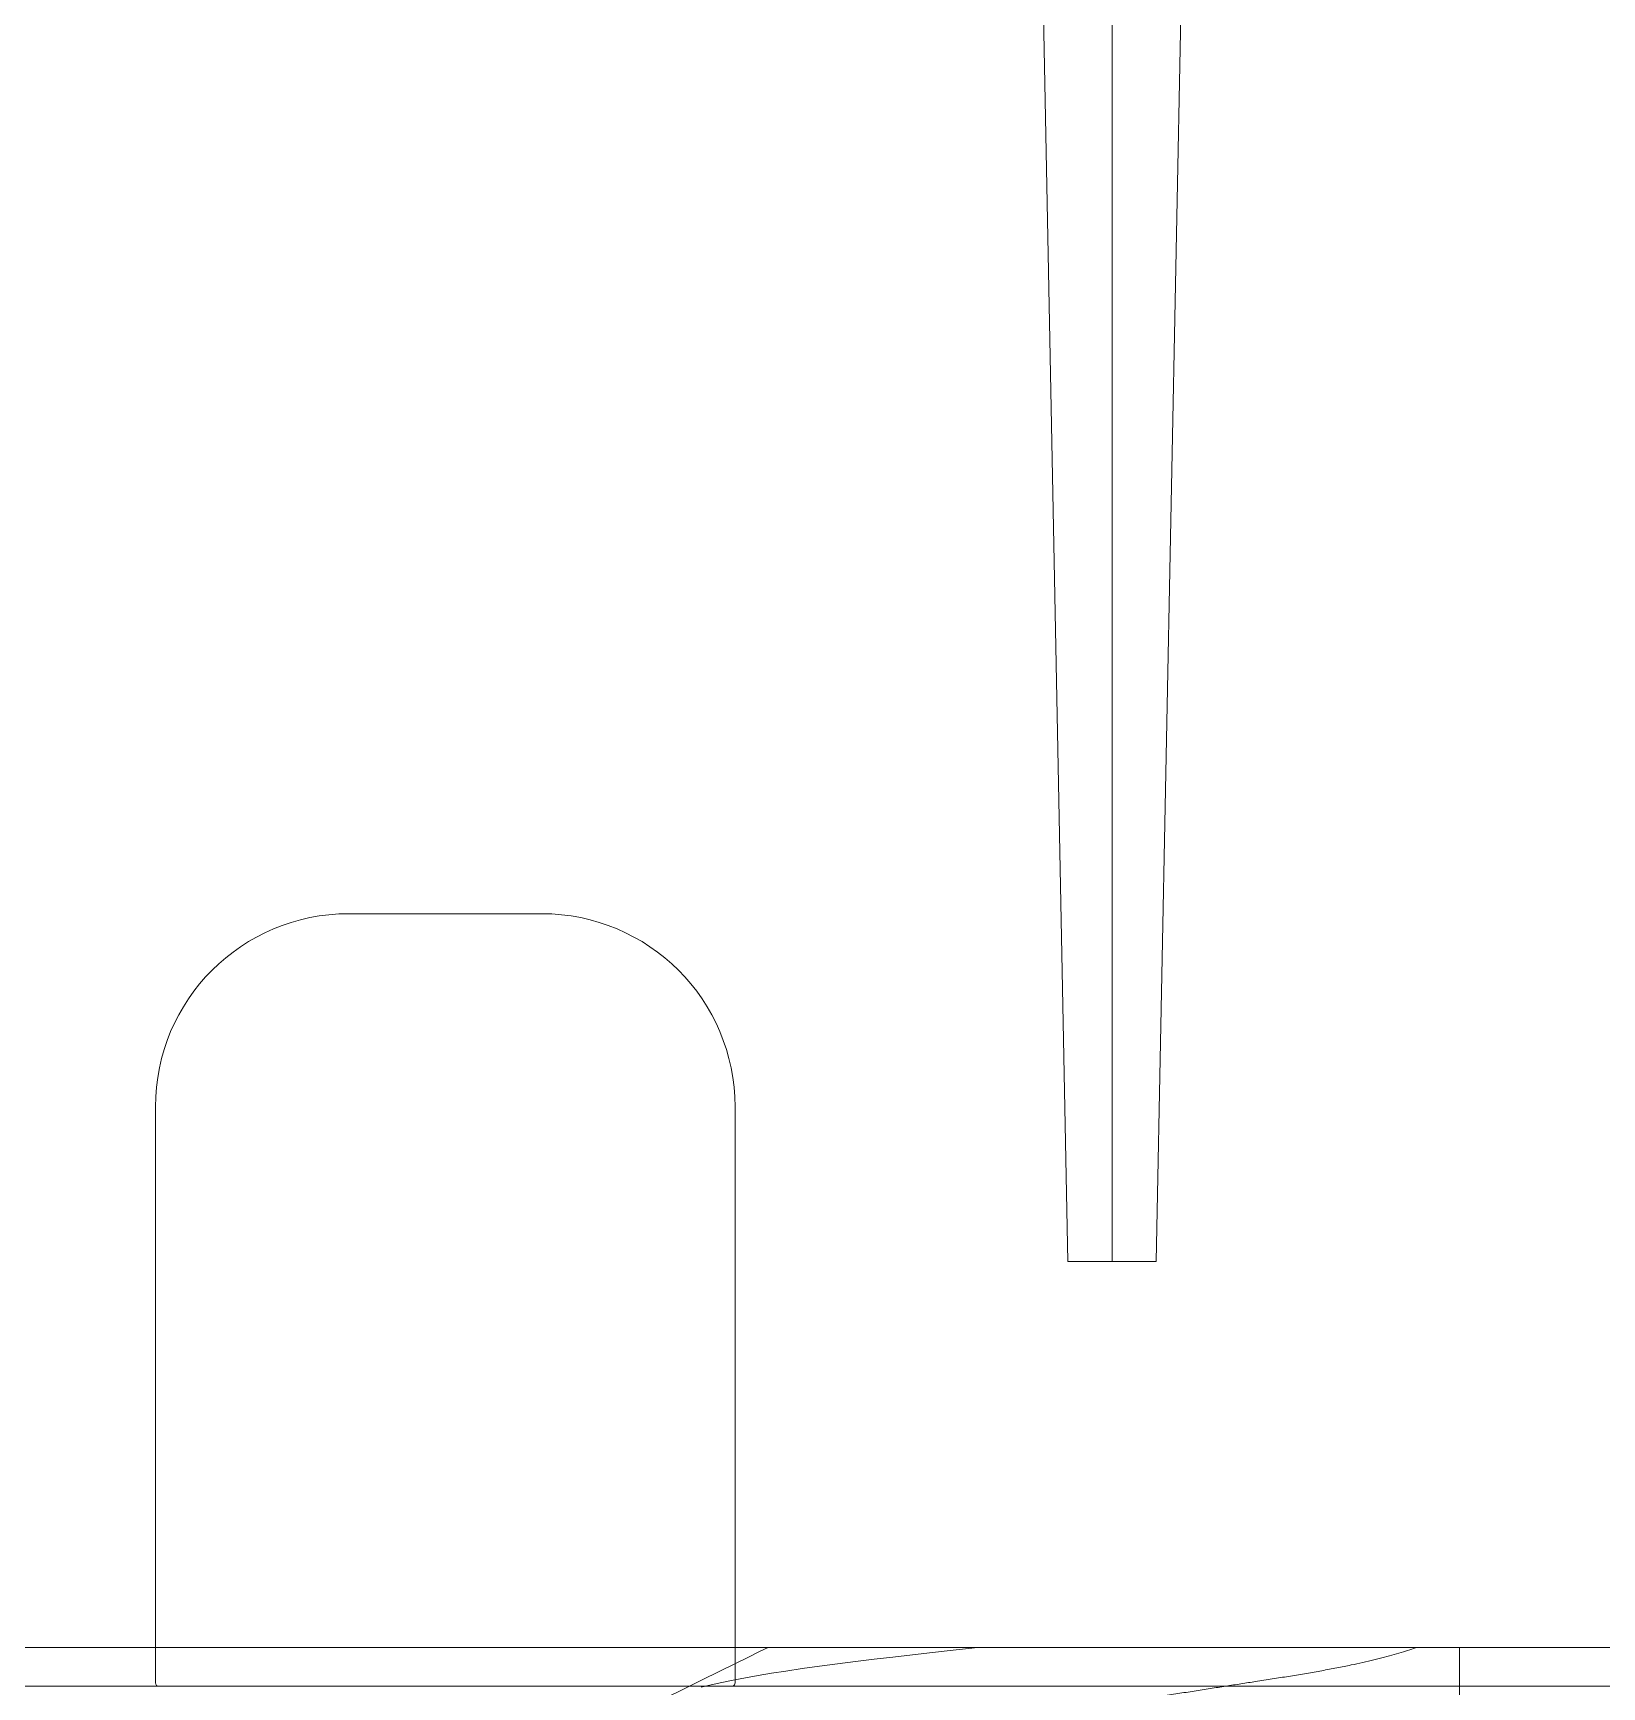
# Model space of a CAD drawing. Header units: millimetres. Extents: x 3069 to 3669, y 1489 to 1908.
# Drawn here: x 3592.28 to 3600.4, y 1755.34 to 1763.91 of the extents above; entities that cross this region are included whole.
import ezdxf

# ---------------------------------------------------------------- set-up
doc = ezdxf.new("R2010")
doc.units = ezdxf.units.MM
doc.set_wipeout_variables(frame=1)
doc.layers.add('Detalles-Accesorios', color=1, linetype='Continuous', lineweight=13)

# ---------------------------------------------------------------- blocks, each defined once
blk = doc.blocks.new('*U41')
for p, q in [((-19.9248, 1.7982), (-20.4424, 1.7982)), ((-18.6748, 1.7982), (-19.1924, 1.7982)), ((-17.4248, 1.7982), (-17.9424, 1.7982)), ((-16.1748, 1.7982), (-16.6924, 1.7982)), ((-14.9248, 1.7982), (-15.4424, 1.7982)), ((-13.6748, 1.7982), (-14.1924, 1.7982)), ((-12.4248, 1.7982), (-12.9424, 1.7982)), ((-11.1748, 1.7982), (-11.6924, 1.7982)), ((-19.0921, -1.7579), (-19.599, -1.7579)), ((-17.8421, -1.7579), (-18.349, -1.7579)), ((-16.5921, -1.7579), (-17.099, -1.7579)), ((-15.3421, -1.7579), (-15.849, -1.7579)), ((-14.0921, -1.7579), (-14.599, -1.7579)), ((-12.8421, -1.7579), (-13.349, -1.7579)), ((-11.5921, -1.7579), (-12.099, -1.7579))]:
    blk.add_line(p, q)
at = {"flags": 128}
for points in [[(-19.5694, 2.3999), (-19.6185, 2.3163), (-19.7697, 2.0599), (-19.8513, 1.9219), (-19.8856, 1.8641), (-19.912, 1.8198), (-19.9248, 1.7982)], [(-18.7045, -2.3591), (-18.7084, -2.3661), (-18.7193, -2.3811), (-18.7298, -2.3917), (-18.7401, -2.398), (-18.75, -2.4001), (-18.7613, -2.3974), (-18.7731, -2.3892), (-18.7853, -2.3754), (-18.7978, -2.3558), (-18.8106, -2.3303), (-18.8234, -2.2996), (-18.8365, -2.2632), (-18.8498, -2.2212), (-18.8632, -2.1736), (-18.8752, -2.1265), (-18.8873, -2.0753), (-18.8994, -2.02), (-18.9114, -1.9608), (-18.9234, -1.8979), (-18.9352, -1.8316), (-18.9469, -1.762), (-18.9585, -1.6894), (-18.9714, -1.6032), (-18.984, -1.5138), (-18.9962, -1.4217), (-19.0081, -1.3272), (-19.0196, -1.2307), (-19.0306, -1.1339), (-19.0421, -1.0336), (-19.0539, -0.93), (-19.066, -0.8232), (-19.0771, -0.7254), (-19.0885, -0.6257), (-19.1, -0.5242), (-19.1118, -0.4212), (-19.1236, -0.317), (-19.1356, -0.2119), (-19.1476, -0.1061), (-19.1597, -0.0001), (-19.1712, 0.1007), (-19.1826, 0.2013), (-19.194, 0.3012), (-19.2053, 0.4005), (-19.2164, 0.4986), (-19.2275, 0.5955), (-19.2402, 0.7077), (-19.2527, 0.8174), (-19.2649, 0.9244), (-19.2767, 1.0282), (-19.2884, 1.1307), (-19.2996, 1.2296), (-19.3111, 1.3263), (-19.3231, 1.421), (-19.3353, 1.5133), (-19.348, 1.6029), (-19.3609, 1.6892), (-19.3719, 1.7583), (-19.383, 1.8247), (-19.3942, 1.8881), (-19.4056, 1.9485), (-19.417, 2.0055), (-19.4285, 2.0591), (-19.442, 2.1176), (-19.4555, 2.1709), (-19.4689, 2.2187), (-19.4822, 2.261), (-19.4939, 2.2941), (-19.5054, 2.3226), (-19.5167, 2.3466), (-19.5278, 2.366), (-19.5386, 2.381), (-19.5492, 2.3916), (-19.5594, 2.3979), (-19.5694, 2.3999), (-19.5694, 2.3999)], [(-18.3194, 2.3999), (-18.3685, 2.3163), (-18.5197, 2.0599), (-18.6013, 1.9219), (-18.6356, 1.8641), (-18.662, 1.8198), (-18.6748, 1.7982)], [(-17.4545, -2.3591), (-17.4584, -2.3661), (-17.4693, -2.3811), (-17.4798, -2.3917), (-17.4901, -2.398), (-17.5, -2.4001), (-17.5113, -2.3974), (-17.5231, -2.3892), (-17.5353, -2.3754), (-17.5478, -2.3558), (-17.5606, -2.3303), (-17.5734, -2.2996), (-17.5865, -2.2632), (-17.5998, -2.2212), (-17.6132, -2.1736), (-17.6252, -2.1265), (-17.6373, -2.0753), (-17.6494, -2.02), (-17.6614, -1.9608), (-17.6734, -1.8979), (-17.6852, -1.8316), (-17.6969, -1.762), (-17.7085, -1.6894), (-17.7214, -1.6032), (-17.734, -1.5138), (-17.7462, -1.4217), (-17.7581, -1.3272), (-17.7696, -1.2307), (-17.7806, -1.1339), (-17.7921, -1.0336), (-17.8039, -0.93), (-17.816, -0.8232), (-17.8271, -0.7254), (-17.8385, -0.6257), (-17.85, -0.5242), (-17.8618, -0.4212), (-17.8736, -0.317), (-17.8856, -0.2119), (-17.8976, -0.1061), (-17.9097, -0.0001), (-17.9212, 0.1007), (-17.9326, 0.2013), (-17.944, 0.3012), (-17.9553, 0.4005), (-17.9664, 0.4986), (-17.9775, 0.5955), (-17.9902, 0.7077), (-18.0027, 0.8174), (-18.0149, 0.9244), (-18.0267, 1.0282), (-18.0384, 1.1307), (-18.0496, 1.2296), (-18.0611, 1.3263), (-18.0731, 1.421), (-18.0853, 1.5133), (-18.098, 1.6029), (-18.1109, 1.6892), (-18.1219, 1.7583), (-18.133, 1.8247), (-18.1442, 1.8881), (-18.1556, 1.9485), (-18.167, 2.0055), (-18.1785, 2.0591), (-18.192, 2.1176), (-18.2055, 2.1709), (-18.2189, 2.2187), (-18.2322, 2.261), (-18.2439, 2.2941), (-18.2554, 2.3226), (-18.2667, 2.3466), (-18.2778, 2.366), (-18.2886, 2.381), (-18.2992, 2.3916), (-18.3094, 2.3979), (-18.3194, 2.3999), (-18.3194, 2.3999)], [(-17.0694, 2.3999), (-17.1185, 2.3163), (-17.2697, 2.0599), (-17.3513, 1.9219), (-17.3856, 1.8641), (-17.412, 1.8198), (-17.4248, 1.7982)], [(-16.2045, -2.3591), (-16.2084, -2.3661), (-16.2193, -2.3811), (-16.2298, -2.3917), (-16.2401, -2.398), (-16.25, -2.4001), (-16.2613, -2.3974), (-16.2731, -2.3892), (-16.2853, -2.3754), (-16.2978, -2.3558), (-16.3106, -2.3303), (-16.3234, -2.2996), (-16.3365, -2.2632), (-16.3498, -2.2212), (-16.3632, -2.1736), (-16.3752, -2.1265), (-16.3873, -2.0753), (-16.3994, -2.02), (-16.4114, -1.9608), (-16.4234, -1.8979), (-16.4352, -1.8316), (-16.4469, -1.762), (-16.4585, -1.6894), (-16.4714, -1.6032), (-16.484, -1.5138), (-16.4962, -1.4217), (-16.5081, -1.3272), (-16.5196, -1.2307), (-16.5306, -1.1339), (-16.5421, -1.0336), (-16.5539, -0.93), (-16.566, -0.8232), (-16.5771, -0.7254), (-16.5885, -0.6257), (-16.6, -0.5242), (-16.6118, -0.4212), (-16.6236, -0.317), (-16.6356, -0.2119), (-16.6476, -0.1061), (-16.6597, -0.0001), (-16.6712, 0.1007), (-16.6826, 0.2013), (-16.694, 0.3012), (-16.7053, 0.4005), (-16.7164, 0.4986), (-16.7275, 0.5955), (-16.7402, 0.7077), (-16.7527, 0.8174), (-16.7649, 0.9244), (-16.7767, 1.0282), (-16.7884, 1.1307), (-16.7996, 1.2296), (-16.8111, 1.3263), (-16.8231, 1.421), (-16.8353, 1.5133), (-16.848, 1.6029), (-16.8609, 1.6892), (-16.8719, 1.7583), (-16.883, 1.8247), (-16.8942, 1.8881), (-16.9056, 1.9485), (-16.917, 2.0055), (-16.9285, 2.0591), (-16.942, 2.1176), (-16.9555, 2.1709), (-16.9689, 2.2187), (-16.9822, 2.261), (-16.9939, 2.2941), (-17.0054, 2.3226), (-17.0167, 2.3466), (-17.0278, 2.366), (-17.0386, 2.381), (-17.0492, 2.3916), (-17.0594, 2.3979), (-17.0694, 2.3999), (-17.0694, 2.3999)], [(-15.8194, 2.3999), (-15.8685, 2.3163), (-16.0197, 2.0599), (-16.1013, 1.9219), (-16.1356, 1.8641), (-16.162, 1.8198), (-16.1748, 1.7982)], [(-14.9545, -2.3591), (-14.9584, -2.3661), (-14.9693, -2.3811), (-14.9798, -2.3917), (-14.9901, -2.398), (-15, -2.4001), (-15.0113, -2.3974), (-15.0231, -2.3892), (-15.0353, -2.3754), (-15.0478, -2.3558), (-15.0606, -2.3303), (-15.0734, -2.2996), (-15.0865, -2.2632), (-15.0998, -2.2212), (-15.1132, -2.1736), (-15.1252, -2.1265), (-15.1373, -2.0753), (-15.1494, -2.02), (-15.1614, -1.9608), (-15.1734, -1.8979), (-15.1852, -1.8316), (-15.1969, -1.762), (-15.2085, -1.6894), (-15.2214, -1.6032), (-15.234, -1.5138), (-15.2462, -1.4217), (-15.2581, -1.3272), (-15.2696, -1.2307), (-15.2806, -1.1339), (-15.2921, -1.0336), (-15.3039, -0.93), (-15.316, -0.8232), (-15.3271, -0.7254), (-15.3385, -0.6257), (-15.35, -0.5242), (-15.3618, -0.4212), (-15.3736, -0.317), (-15.3856, -0.2119), (-15.3976, -0.1061), (-15.4097, -0.0001), (-15.4212, 0.1007), (-15.4326, 0.2013), (-15.444, 0.3012), (-15.4553, 0.4005), (-15.4664, 0.4986), (-15.4775, 0.5955), (-15.4902, 0.7077), (-15.5027, 0.8174), (-15.5149, 0.9244), (-15.5267, 1.0282), (-15.5384, 1.1307), (-15.5496, 1.2296), (-15.5611, 1.3263), (-15.5731, 1.421), (-15.5853, 1.5133), (-15.598, 1.6029), (-15.6109, 1.6892), (-15.6219, 1.7583), (-15.633, 1.8247), (-15.6442, 1.8881), (-15.6556, 1.9485), (-15.667, 2.0055), (-15.6785, 2.0591), (-15.692, 2.1176), (-15.7055, 2.1709), (-15.7189, 2.2187), (-15.7322, 2.261), (-15.7439, 2.2941), (-15.7554, 2.3226), (-15.7667, 2.3466), (-15.7778, 2.366), (-15.7886, 2.381), (-15.7992, 2.3916), (-15.8094, 2.3979), (-15.8194, 2.3999), (-15.8194, 2.3999)], [(-14.5694, 2.3999), (-14.6185, 2.3163), (-14.7697, 2.0599), (-14.8513, 1.9219), (-14.8856, 1.8641), (-14.912, 1.8198), (-14.9248, 1.7982)], [(-13.7045, -2.3591), (-13.7084, -2.3661), (-13.7193, -2.3811), (-13.7298, -2.3917), (-13.7401, -2.398), (-13.75, -2.4001), (-13.7613, -2.3974), (-13.7731, -2.3892), (-13.7853, -2.3754), (-13.7978, -2.3558), (-13.8106, -2.3303), (-13.8234, -2.2996), (-13.8365, -2.2632), (-13.8498, -2.2212), (-13.8632, -2.1736), (-13.8752, -2.1265), (-13.8873, -2.0753), (-13.8994, -2.02), (-13.9114, -1.9608), (-13.9234, -1.8979), (-13.9352, -1.8316), (-13.9469, -1.762), (-13.9585, -1.6894), (-13.9714, -1.6032), (-13.984, -1.5138), (-13.9962, -1.4217), (-14.0081, -1.3272), (-14.0196, -1.2307), (-14.0306, -1.1339), (-14.0421, -1.0336), (-14.0539, -0.93), (-14.066, -0.8232), (-14.0771, -0.7254), (-14.0885, -0.6257), (-14.1, -0.5242), (-14.1118, -0.4212), (-14.1236, -0.317), (-14.1356, -0.2119), (-14.1476, -0.1061), (-14.1597, -0.0001), (-14.1712, 0.1007), (-14.1826, 0.2013), (-14.194, 0.3012), (-14.2053, 0.4005), (-14.2164, 0.4986), (-14.2275, 0.5955), (-14.2402, 0.7077), (-14.2527, 0.8174), (-14.2649, 0.9244), (-14.2767, 1.0282), (-14.2884, 1.1307), (-14.2996, 1.2296), (-14.3111, 1.3263), (-14.3231, 1.421), (-14.3353, 1.5133), (-14.348, 1.6029), (-14.3609, 1.6892), (-14.3719, 1.7583), (-14.383, 1.8247), (-14.3942, 1.8881), (-14.4056, 1.9485), (-14.417, 2.0055), (-14.4285, 2.0591), (-14.442, 2.1176), (-14.4555, 2.1709), (-14.4689, 2.2187), (-14.4822, 2.261), (-14.4939, 2.2941), (-14.5054, 2.3226), (-14.5167, 2.3466), (-14.5278, 2.366), (-14.5386, 2.381), (-14.5492, 2.3916), (-14.5594, 2.3979), (-14.5694, 2.3999), (-14.5694, 2.3999)], [(-13.3194, 2.3999), (-13.3685, 2.3163), (-13.5197, 2.0599), (-13.6013, 1.9219), (-13.6356, 1.8641), (-13.662, 1.8198), (-13.6748, 1.7982)], [(-12.4545, -2.3591), (-12.4584, -2.3661), (-12.4693, -2.3811), (-12.4798, -2.3917), (-12.4901, -2.398), (-12.5, -2.4001), (-12.5113, -2.3974), (-12.5231, -2.3892), (-12.5353, -2.3754), (-12.5478, -2.3558), (-12.5606, -2.3303), (-12.5734, -2.2996), (-12.5865, -2.2632), (-12.5998, -2.2212), (-12.6132, -2.1736), (-12.6252, -2.1265), (-12.6373, -2.0753), (-12.6494, -2.02), (-12.6614, -1.9608), (-12.6734, -1.8979), (-12.6852, -1.8316), (-12.6969, -1.762), (-12.7085, -1.6894), (-12.7214, -1.6032), (-12.734, -1.5138), (-12.7462, -1.4217), (-12.7581, -1.3272), (-12.7696, -1.2307), (-12.7806, -1.1339), (-12.7921, -1.0336), (-12.8039, -0.93), (-12.816, -0.8232), (-12.8271, -0.7254), (-12.8385, -0.6257), (-12.85, -0.5242), (-12.8618, -0.4212), (-12.8736, -0.317), (-12.8856, -0.2119), (-12.8976, -0.1061), (-12.9097, -0.0001), (-12.9212, 0.1007), (-12.9326, 0.2013), (-12.944, 0.3012), (-12.9553, 0.4005), (-12.9664, 0.4986), (-12.9775, 0.5955), (-12.9902, 0.7077), (-13.0027, 0.8174), (-13.0149, 0.9244), (-13.0267, 1.0282), (-13.0384, 1.1307), (-13.0496, 1.2296), (-13.0611, 1.3263), (-13.0731, 1.421), (-13.0853, 1.5133), (-13.098, 1.6029), (-13.1109, 1.6892), (-13.1219, 1.7583), (-13.133, 1.8247), (-13.1442, 1.8881), (-13.1556, 1.9485), (-13.167, 2.0055), (-13.1785, 2.0591), (-13.192, 2.1176), (-13.2055, 2.1709), (-13.2189, 2.2187), (-13.2322, 2.261), (-13.2439, 2.2941), (-13.2554, 2.3226), (-13.2667, 2.3466), (-13.2778, 2.366), (-13.2886, 2.381), (-13.2992, 2.3916), (-13.3094, 2.3979), (-13.3194, 2.3999), (-13.3194, 2.3999)], [(-12.0694, 2.3999), (-12.1185, 2.3163), (-12.2697, 2.0599), (-12.3513, 1.9219), (-12.3856, 1.8641), (-12.412, 1.8198), (-12.4248, 1.7982)], [(-11.3752, -2.1265), (-11.3873, -2.0753), (-11.3994, -2.02), (-11.4114, -1.9608), (-11.4234, -1.8979), (-11.4352, -1.8316), (-11.4469, -1.762), (-11.4585, -1.6894), (-11.4714, -1.6032), (-11.484, -1.5138), (-11.4962, -1.4217), (-11.5081, -1.3272), (-11.5196, -1.2307), (-11.5306, -1.1339), (-11.5421, -1.0336), (-11.5539, -0.93), (-11.566, -0.8232), (-11.5771, -0.7254), (-11.5885, -0.6257), (-11.6, -0.5242), (-11.6118, -0.4212), (-11.6236, -0.317), (-11.6356, -0.2119), (-11.6476, -0.1061), (-11.6597, -0.0001), (-11.6712, 0.1007), (-11.6826, 0.2013), (-11.694, 0.3012), (-11.7053, 0.4005), (-11.7164, 0.4986), (-11.7275, 0.5955), (-11.7402, 0.7077), (-11.7527, 0.8174), (-11.7649, 0.9244), (-11.7767, 1.0282), (-11.7884, 1.1307), (-11.7996, 1.2296), (-11.8111, 1.3263), (-11.8231, 1.421), (-11.8353, 1.5133), (-11.848, 1.6029), (-11.8609, 1.6892), (-11.8719, 1.7583), (-11.883, 1.8247), (-11.8942, 1.8881), (-11.9056, 1.9485), (-11.917, 2.0055), (-11.9285, 2.0591), (-11.942, 2.1176), (-11.9555, 2.1709), (-11.9689, 2.2187), (-11.9822, 2.261), (-11.9939, 2.2941), (-12.0054, 2.3226), (-12.0167, 2.3466), (-12.0278, 2.366), (-12.0386, 2.381), (-12.0492, 2.3916), (-12.0594, 2.3979), (-12.0694, 2.3999), (-12.0694, 2.3999)], [(-19.9545, -2.3597), (-19.9053, -2.276), (-19.7542, -2.0196), (-19.6725, -1.8816), (-19.6382, -1.8238), (-19.6119, -1.7795), (-19.599, -1.7579)], [(-18.7045, -2.3597), (-18.6553, -2.276), (-18.5042, -2.0196), (-18.4225, -1.8816), (-18.3882, -1.8238), (-18.3619, -1.7795), (-18.349, -1.7579)], [(-17.4545, -2.3597), (-17.4053, -2.276), (-17.2542, -2.0196), (-17.1725, -1.8816), (-17.1382, -1.8238), (-17.1119, -1.7795), (-17.099, -1.7579)], [(-16.2045, -2.3597), (-16.1553, -2.276), (-16.0042, -2.0196), (-15.9225, -1.8816), (-15.8882, -1.8238), (-15.8619, -1.7795), (-15.849, -1.7579)], [(-14.9545, -2.3597), (-14.9053, -2.276), (-14.7542, -2.0196), (-14.6725, -1.8816), (-14.6382, -1.8238), (-14.6119, -1.7795), (-14.599, -1.7579)], [(-13.7045, -2.3597), (-13.6553, -2.276), (-13.5042, -2.0196), (-13.4225, -1.8816), (-13.3882, -1.8238), (-13.3619, -1.7795), (-13.349, -1.7579)], [(-12.4545, -2.3597), (-12.4053, -2.276), (-12.2542, -2.0196), (-12.1725, -1.8816), (-12.1382, -1.8238), (-12.1119, -1.7795), (-12.099, -1.7579)]]:
    blk.add_lwpolyline(points, dxfattribs=at)
for points, knots in [([(-19.599, -1.7579), (-19.633, -1.7575), (-19.6406, -1.7568), (-19.6524, -1.7506), (-19.6645, -1.7405), (-19.677, -1.7261), (-19.6898, -1.7076), (-19.7027, -1.685), (-19.7158, -1.6583), (-19.7291, -1.6275), (-19.7425, -1.5924), (-19.7562, -1.5531), (-19.77, -1.5094), (-19.7838, -1.462), (-19.7975, -1.4109), (-19.8111, -1.3563), (-19.8245, -1.2986), (-19.8377, -1.2381), (-19.8506, -1.1749), (-19.8632, -1.1095), (-19.8755, -1.042), (-19.8874, -0.9728), (-19.8988, -0.9024), (-19.9099, -0.8306), (-19.9213, -0.7571), (-19.9331, -0.6812), (-19.9454, -0.6024), (-19.958, -0.521), (-19.971, -0.4372), (-19.9843, -0.3517), (-19.9978, -0.265), (-20.0114, -0.1772), (-20.0252, -0.0888), (-20.0389, -0.0001), (-20.0527, 0.0885), (-20.0664, 0.1767), (-20.08, 0.2643), (-20.0935, 0.3509), (-20.1066, 0.4356), (-20.1195, 0.5183), (-20.132, 0.5987), (-20.1442, 0.677), (-20.1567, 0.7578), (-20.1696, 0.8406), (-20.1827, 0.9251), (-20.1963, 1.0072), (-20.2105, 1.087), (-20.2251, 1.1641), (-20.2394, 1.2345), (-20.2534, 1.2984), (-20.2667, 1.356), (-20.2803, 1.4104), (-20.294, 1.4614), (-20.3077, 1.5085), (-20.3213, 1.5516), (-20.3348, 1.5906), (-20.3482, 1.6257), (-20.3615, 1.6568), (-20.3738, 1.6823), (-20.3815, 1.6955), (-20.7667, 2.3466)], [0, 0, 0, 0, 0.01636, 0.032918, 0.049658, 0.066561, 0.083609, 0.100475, 0.117442, 0.13449, 0.151597, 0.169092, 0.186604, 0.204108, 0.221583, 0.239003, 0.256348, 0.273594, 0.290684, 0.307635, 0.324428, 0.341045, 0.357469, 0.373492, 0.38969, 0.406068, 0.422611, 0.439643, 0.456808, 0.474087, 0.491457, 0.508896, 0.526382, 0.543891, 0.561362, 0.578809, 0.596211, 0.613544, 0.630785, 0.64761, 0.664307, 0.680858, 0.697246, 0.716518, 0.735597, 0.754893, 0.774442, 0.794216, 0.814183, 0.831392, 0.848699, 0.866081, 0.883517, 0.900983, 0.918144, 0.935291, 0.952401, 0.969452, 0.986769, 1, 1, 1, 1]), ([(-18.349, -1.7579), (-18.383, -1.7575), (-18.3906, -1.7568), (-18.4024, -1.7506), (-18.4145, -1.7405), (-18.427, -1.7261), (-18.4398, -1.7076), (-18.4527, -1.685), (-18.4658, -1.6583), (-18.4791, -1.6275), (-18.4925, -1.5924), (-18.5062, -1.5531), (-18.52, -1.5094), (-18.5338, -1.462), (-18.5475, -1.4109), (-18.5611, -1.3563), (-18.5745, -1.2986), (-18.5877, -1.2381), (-18.6006, -1.1749), (-18.6132, -1.1095), (-18.6255, -1.042), (-18.6374, -0.9728), (-18.6488, -0.9024), (-18.6599, -0.8306), (-18.6713, -0.7571), (-18.6831, -0.6812), (-18.6954, -0.6024), (-18.708, -0.521), (-18.721, -0.4372), (-18.7343, -0.3517), (-18.7478, -0.265), (-18.7614, -0.1772), (-18.7752, -0.0888), (-18.7889, -0.0001), (-18.8027, 0.0885), (-18.8164, 0.1767), (-18.83, 0.2643), (-18.8435, 0.3509), (-18.8566, 0.4356), (-18.8695, 0.5183), (-18.882, 0.5987), (-18.8942, 0.677), (-18.9067, 0.7578), (-18.9196, 0.8406), (-18.9327, 0.9251), (-18.9463, 1.0072), (-18.9605, 1.087), (-18.9751, 1.1641), (-18.9894, 1.2345), (-19.0034, 1.2984), (-19.0167, 1.356), (-19.0303, 1.4104), (-19.044, 1.4614), (-19.0577, 1.5085), (-19.0713, 1.5516), (-19.0848, 1.5906), (-19.0982, 1.6257), (-19.1115, 1.6568), (-19.1238, 1.6823), (-19.1315, 1.6955), (-19.5167, 2.3466)], [0, 0, 0, 0, 0.01636, 0.032918, 0.049658, 0.066561, 0.083609, 0.100475, 0.117442, 0.13449, 0.151597, 0.169092, 0.186604, 0.204108, 0.221583, 0.239003, 0.256348, 0.273594, 0.290684, 0.307635, 0.324428, 0.341045, 0.357469, 0.373492, 0.38969, 0.406068, 0.422611, 0.439643, 0.456808, 0.474087, 0.491457, 0.508896, 0.526382, 0.543891, 0.561362, 0.578809, 0.596211, 0.613544, 0.630785, 0.64761, 0.664307, 0.680858, 0.697246, 0.716518, 0.735597, 0.754893, 0.774442, 0.794216, 0.814183, 0.831392, 0.848699, 0.866081, 0.883517, 0.900983, 0.918144, 0.935291, 0.952401, 0.969452, 0.986769, 1, 1, 1, 1]), ([(-17.099, -1.7579), (-17.133, -1.7575), (-17.1406, -1.7568), (-17.1524, -1.7506), (-17.1645, -1.7405), (-17.177, -1.7261), (-17.1898, -1.7076), (-17.2027, -1.685), (-17.2158, -1.6583), (-17.2291, -1.6275), (-17.2425, -1.5924), (-17.2562, -1.5531), (-17.27, -1.5094), (-17.2838, -1.462), (-17.2975, -1.4109), (-17.3111, -1.3563), (-17.3245, -1.2986), (-17.3377, -1.2381), (-17.3506, -1.1749), (-17.3632, -1.1095), (-17.3755, -1.042), (-17.3874, -0.9728), (-17.3988, -0.9024), (-17.4099, -0.8306), (-17.4213, -0.7571), (-17.4331, -0.6812), (-17.4454, -0.6024), (-17.458, -0.521), (-17.471, -0.4372), (-17.4843, -0.3517), (-17.4978, -0.265), (-17.5114, -0.1772), (-17.5252, -0.0888), (-17.5389, -0.0001), (-17.5527, 0.0885), (-17.5664, 0.1767), (-17.58, 0.2643), (-17.5935, 0.3509), (-17.6066, 0.4356), (-17.6195, 0.5183), (-17.632, 0.5987), (-17.6442, 0.677), (-17.6567, 0.7578), (-17.6696, 0.8406), (-17.6827, 0.9251), (-17.6963, 1.0072), (-17.7105, 1.087), (-17.7251, 1.1641), (-17.7394, 1.2345), (-17.7534, 1.2984), (-17.7667, 1.356), (-17.7803, 1.4104), (-17.794, 1.4614), (-17.8077, 1.5085), (-17.8213, 1.5516), (-17.8348, 1.5906), (-17.8482, 1.6257), (-17.8615, 1.6568), (-17.8738, 1.6823), (-17.8815, 1.6955), (-18.2667, 2.3466)], [0, 0, 0, 0, 0.01636, 0.032918, 0.049658, 0.066561, 0.083609, 0.100475, 0.117442, 0.13449, 0.151597, 0.169092, 0.186604, 0.204108, 0.221583, 0.239003, 0.256348, 0.273594, 0.290684, 0.307635, 0.324428, 0.341045, 0.357469, 0.373492, 0.38969, 0.406068, 0.422611, 0.439643, 0.456808, 0.474087, 0.491457, 0.508896, 0.526382, 0.543891, 0.561362, 0.578809, 0.596211, 0.613544, 0.630785, 0.64761, 0.664307, 0.680858, 0.697246, 0.716518, 0.735597, 0.754893, 0.774442, 0.794216, 0.814183, 0.831392, 0.848699, 0.866081, 0.883517, 0.900983, 0.918144, 0.935291, 0.952401, 0.969452, 0.986769, 1, 1, 1, 1]), ([(-15.849, -1.7579), (-15.883, -1.7575), (-15.8906, -1.7568), (-15.9024, -1.7506), (-15.9145, -1.7405), (-15.927, -1.7261), (-15.9398, -1.7076), (-15.9527, -1.685), (-15.9658, -1.6583), (-15.9791, -1.6275), (-15.9925, -1.5924), (-16.0062, -1.5531), (-16.02, -1.5094), (-16.0338, -1.462), (-16.0475, -1.4109), (-16.0611, -1.3563), (-16.0745, -1.2986), (-16.0877, -1.2381), (-16.1006, -1.1749), (-16.1132, -1.1095), (-16.1255, -1.042), (-16.1374, -0.9728), (-16.1488, -0.9024), (-16.1599, -0.8306), (-16.1713, -0.7571), (-16.1831, -0.6812), (-16.1954, -0.6024), (-16.208, -0.521), (-16.221, -0.4372), (-16.2343, -0.3517), (-16.2478, -0.265), (-16.2614, -0.1772), (-16.2752, -0.0888), (-16.2889, -0.0001), (-16.3027, 0.0885), (-16.3164, 0.1767), (-16.33, 0.2643), (-16.3435, 0.3509), (-16.3566, 0.4356), (-16.3695, 0.5183), (-16.382, 0.5987), (-16.3942, 0.677), (-16.4067, 0.7578), (-16.4196, 0.8406), (-16.4327, 0.9251), (-16.4463, 1.0072), (-16.4605, 1.087), (-16.4751, 1.1641), (-16.4894, 1.2345), (-16.5034, 1.2984), (-16.5167, 1.356), (-16.5303, 1.4104), (-16.544, 1.4614), (-16.5577, 1.5085), (-16.5713, 1.5516), (-16.5848, 1.5906), (-16.5982, 1.6257), (-16.6115, 1.6568), (-16.6238, 1.6823), (-16.6315, 1.6955), (-17.0167, 2.3466)], [0, 0, 0, 0, 0.01636, 0.032918, 0.049658, 0.066561, 0.083609, 0.100475, 0.117442, 0.13449, 0.151597, 0.169092, 0.186604, 0.204108, 0.221583, 0.239003, 0.256348, 0.273594, 0.290684, 0.307635, 0.324428, 0.341045, 0.357469, 0.373492, 0.38969, 0.406068, 0.422611, 0.439643, 0.456808, 0.474087, 0.491457, 0.508896, 0.526382, 0.543891, 0.561362, 0.578809, 0.596211, 0.613544, 0.630785, 0.64761, 0.664307, 0.680858, 0.697246, 0.716518, 0.735597, 0.754893, 0.774442, 0.794216, 0.814183, 0.831392, 0.848699, 0.866081, 0.883517, 0.900983, 0.918144, 0.935291, 0.952401, 0.969452, 0.986769, 1, 1, 1, 1]), ([(-14.599, -1.7579), (-14.633, -1.7575), (-14.6406, -1.7568), (-14.6524, -1.7506), (-14.6645, -1.7405), (-14.677, -1.7261), (-14.6898, -1.7076), (-14.7027, -1.685), (-14.7158, -1.6583), (-14.7291, -1.6275), (-14.7425, -1.5924), (-14.7562, -1.5531), (-14.77, -1.5094), (-14.7838, -1.462), (-14.7975, -1.4109), (-14.8111, -1.3563), (-14.8245, -1.2986), (-14.8377, -1.2381), (-14.8506, -1.1749), (-14.8632, -1.1095), (-14.8755, -1.042), (-14.8874, -0.9728), (-14.8988, -0.9024), (-14.9099, -0.8306), (-14.9213, -0.7571), (-14.9331, -0.6812), (-14.9454, -0.6024), (-14.958, -0.521), (-14.971, -0.4372), (-14.9843, -0.3517), (-14.9978, -0.265), (-15.0114, -0.1772), (-15.0252, -0.0888), (-15.0389, -0.0001), (-15.0527, 0.0885), (-15.0664, 0.1767), (-15.08, 0.2643), (-15.0935, 0.3509), (-15.1066, 0.4356), (-15.1195, 0.5183), (-15.132, 0.5987), (-15.1442, 0.677), (-15.1567, 0.7578), (-15.1696, 0.8406), (-15.1827, 0.9251), (-15.1963, 1.0072), (-15.2105, 1.087), (-15.2251, 1.1641), (-15.2394, 1.2345), (-15.2534, 1.2984), (-15.2667, 1.356), (-15.2803, 1.4104), (-15.294, 1.4614), (-15.3077, 1.5085), (-15.3213, 1.5516), (-15.3348, 1.5906), (-15.3482, 1.6257), (-15.3615, 1.6568), (-15.3738, 1.6823), (-15.3815, 1.6955), (-15.7667, 2.3466)], [0, 0, 0, 0, 0.01636, 0.032918, 0.049658, 0.066561, 0.083609, 0.100475, 0.117442, 0.13449, 0.151597, 0.169092, 0.186604, 0.204108, 0.221583, 0.239003, 0.256348, 0.273594, 0.290684, 0.307635, 0.324428, 0.341045, 0.357469, 0.373492, 0.38969, 0.406068, 0.422611, 0.439643, 0.456808, 0.474087, 0.491457, 0.508896, 0.526382, 0.543891, 0.561362, 0.578809, 0.596211, 0.613544, 0.630785, 0.64761, 0.664307, 0.680858, 0.697246, 0.716518, 0.735597, 0.754893, 0.774442, 0.794216, 0.814183, 0.831392, 0.848699, 0.866081, 0.883517, 0.900983, 0.918144, 0.935291, 0.952401, 0.969452, 0.986769, 1, 1, 1, 1]), ([(-13.349, -1.7579), (-13.383, -1.7575), (-13.3906, -1.7568), (-13.4024, -1.7506), (-13.4145, -1.7405), (-13.427, -1.7261), (-13.4398, -1.7076), (-13.4527, -1.685), (-13.4658, -1.6583), (-13.4791, -1.6275), (-13.4925, -1.5924), (-13.5062, -1.5531), (-13.52, -1.5094), (-13.5338, -1.462), (-13.5475, -1.4109), (-13.5611, -1.3563), (-13.5745, -1.2986), (-13.5877, -1.2381), (-13.6006, -1.1749), (-13.6132, -1.1095), (-13.6255, -1.042), (-13.6374, -0.9728), (-13.6488, -0.9024), (-13.6599, -0.8306), (-13.6713, -0.7571), (-13.6831, -0.6812), (-13.6954, -0.6024), (-13.708, -0.521), (-13.721, -0.4372), (-13.7343, -0.3517), (-13.7478, -0.265), (-13.7614, -0.1772), (-13.7752, -0.0888), (-13.7889, -0.0001), (-13.8027, 0.0885), (-13.8164, 0.1767), (-13.83, 0.2643), (-13.8435, 0.3509), (-13.8566, 0.4356), (-13.8695, 0.5183), (-13.882, 0.5987), (-13.8942, 0.677), (-13.9067, 0.7578), (-13.9196, 0.8406), (-13.9327, 0.9251), (-13.9463, 1.0072), (-13.9605, 1.087), (-13.9751, 1.1641), (-13.9894, 1.2345), (-14.0034, 1.2984), (-14.0167, 1.356), (-14.0303, 1.4104), (-14.044, 1.4614), (-14.0577, 1.5085), (-14.0713, 1.5516), (-14.0848, 1.5906), (-14.0982, 1.6257), (-14.1115, 1.6568), (-14.1238, 1.6823), (-14.1315, 1.6955), (-14.5167, 2.3466)], [0, 0, 0, 0, 0.01636, 0.032918, 0.049658, 0.066561, 0.083609, 0.100475, 0.117442, 0.13449, 0.151597, 0.169092, 0.186604, 0.204108, 0.221583, 0.239003, 0.256348, 0.273594, 0.290684, 0.307635, 0.324428, 0.341045, 0.357469, 0.373492, 0.38969, 0.406068, 0.422611, 0.439643, 0.456808, 0.474087, 0.491457, 0.508896, 0.526382, 0.543891, 0.561362, 0.578809, 0.596211, 0.613544, 0.630785, 0.64761, 0.664307, 0.680858, 0.697246, 0.716518, 0.735597, 0.754893, 0.774442, 0.794216, 0.814183, 0.831392, 0.848699, 0.866081, 0.883517, 0.900983, 0.918144, 0.935291, 0.952401, 0.969452, 0.986769, 1, 1, 1, 1]), ([(-12.099, -1.7579), (-12.133, -1.7575), (-12.1406, -1.7568), (-12.1524, -1.7506), (-12.1645, -1.7405), (-12.177, -1.7261), (-12.1898, -1.7076), (-12.2027, -1.685), (-12.2158, -1.6583), (-12.2291, -1.6275), (-12.2425, -1.5924), (-12.2562, -1.5531), (-12.27, -1.5094), (-12.2838, -1.462), (-12.2975, -1.4109), (-12.3111, -1.3563), (-12.3245, -1.2986), (-12.3377, -1.2381), (-12.3506, -1.1749), (-12.3632, -1.1095), (-12.3755, -1.042), (-12.3874, -0.9728), (-12.3988, -0.9024), (-12.4099, -0.8306), (-12.4213, -0.7571), (-12.4331, -0.6812), (-12.4454, -0.6024), (-12.458, -0.521), (-12.471, -0.4372), (-12.4843, -0.3517), (-12.4978, -0.265), (-12.5114, -0.1772), (-12.5252, -0.0888), (-12.5389, -0.0001), (-12.5527, 0.0885), (-12.5664, 0.1767), (-12.58, 0.2643), (-12.5935, 0.3509), (-12.6066, 0.4356), (-12.6195, 0.5183), (-12.632, 0.5987), (-12.6442, 0.677), (-12.6567, 0.7578), (-12.6696, 0.8406), (-12.6827, 0.9251), (-12.6963, 1.0072), (-12.7105, 1.087), (-12.7251, 1.1641), (-12.7394, 1.2345), (-12.7534, 1.2984), (-12.7667, 1.356), (-12.7803, 1.4104), (-12.794, 1.4614), (-12.8077, 1.5085), (-12.8213, 1.5516), (-12.8348, 1.5906), (-12.8482, 1.6257), (-12.8615, 1.6568), (-12.8738, 1.6823), (-12.8815, 1.6955), (-13.2667, 2.3466)], [0, 0, 0, 0, 0.01636, 0.032918, 0.049658, 0.066561, 0.083609, 0.100475, 0.117442, 0.13449, 0.151597, 0.169092, 0.186604, 0.204108, 0.221583, 0.239003, 0.256348, 0.273594, 0.290684, 0.307635, 0.324428, 0.341045, 0.357469, 0.373492, 0.38969, 0.406068, 0.422611, 0.439643, 0.456808, 0.474087, 0.491457, 0.508896, 0.526382, 0.543891, 0.561362, 0.578809, 0.596211, 0.613544, 0.630785, 0.64761, 0.664307, 0.680858, 0.697246, 0.716518, 0.735597, 0.754893, 0.774442, 0.794216, 0.814183, 0.831392, 0.848699, 0.866081, 0.883517, 0.900983, 0.918144, 0.935291, 0.952401, 0.969452, 0.986769, 1, 1, 1, 1]), ([(-10.849, -1.7579), (-10.883, -1.7575), (-10.8906, -1.7568), (-10.9024, -1.7506), (-10.9145, -1.7405), (-10.927, -1.7261), (-10.9398, -1.7076), (-10.9527, -1.685), (-10.9658, -1.6583), (-10.9791, -1.6275), (-10.9925, -1.5924), (-11.0062, -1.5531), (-11.02, -1.5094), (-11.0338, -1.462), (-11.0475, -1.4109), (-11.0611, -1.3563), (-11.0745, -1.2986), (-11.0877, -1.2381), (-11.1006, -1.1749), (-11.1132, -1.1095), (-11.1255, -1.042), (-11.1374, -0.9728), (-11.1488, -0.9024), (-11.1599, -0.8306), (-11.1713, -0.7571), (-11.1831, -0.6812), (-11.1954, -0.6024), (-11.208, -0.521), (-11.221, -0.4372), (-11.2343, -0.3517), (-11.2478, -0.265), (-11.2614, -0.1772), (-11.2752, -0.0888), (-11.2889, -0.0001), (-11.3027, 0.0885), (-11.3164, 0.1767), (-11.33, 0.2643), (-11.3435, 0.3509), (-11.3566, 0.4356), (-11.3695, 0.5183), (-11.382, 0.5987), (-11.3942, 0.677), (-11.4067, 0.7578), (-11.4196, 0.8406), (-11.4327, 0.9251), (-11.4463, 1.0072), (-11.4605, 1.087), (-11.4751, 1.1641), (-11.4894, 1.2345), (-11.5034, 1.2984), (-11.5167, 1.356), (-11.5303, 1.4104), (-11.544, 1.4614), (-11.5577, 1.5085), (-11.5713, 1.5516), (-11.5848, 1.5906), (-11.5982, 1.6257), (-11.6115, 1.6568), (-11.6238, 1.6823), (-11.6315, 1.6955), (-12.0167, 2.3466)], [0, 0, 0, 0, 0.01636, 0.032918, 0.049658, 0.066561, 0.083609, 0.100475, 0.117442, 0.13449, 0.151597, 0.169092, 0.186604, 0.204108, 0.221583, 0.239003, 0.256348, 0.273594, 0.290684, 0.307635, 0.324428, 0.341045, 0.357469, 0.373492, 0.38969, 0.406068, 0.422611, 0.439643, 0.456808, 0.474087, 0.491457, 0.508896, 0.526382, 0.543891, 0.561362, 0.578809, 0.596211, 0.613544, 0.630785, 0.64761, 0.664307, 0.680858, 0.697246, 0.716518, 0.735597, 0.754893, 0.774442, 0.794216, 0.814183, 0.831392, 0.848699, 0.866081, 0.883517, 0.900983, 0.918144, 0.935291, 0.952401, 0.969452, 0.986769, 1, 1, 1, 1]), ([(-19.9248, 1.7982), (-19.8908, 1.7978), (-19.8833, 1.7971), (-19.8715, 1.7908), (-19.8593, 1.7808), (-19.8468, 1.7664), (-19.8341, 1.7479), (-19.8212, 1.7252), (-19.8081, 1.6986), (-19.7948, 1.6678), (-19.7813, 1.6327), (-19.7676, 1.5933), (-19.7539, 1.5497), (-19.7401, 1.5022), (-19.7264, 1.4511), (-19.7128, 1.3966), (-19.6993, 1.3389), (-19.6861, 1.2783), (-19.6732, 1.2152), (-19.6606, 1.1497), (-19.6484, 1.0823), (-19.6365, 1.013), (-19.625, 0.9427), (-19.614, 0.8709), (-19.6025, 0.7974), (-19.5907, 0.7214), (-19.5785, 0.6427), (-19.5658, 0.5613), (-19.5528, 0.4775), (-19.5396, 0.392), (-19.5261, 0.3053), (-19.5124, 0.2175), (-19.4987, 0.1291), (-19.4849, 0.0404), (-19.4711, -0.0482), (-19.4574, -0.1365), (-19.4438, -0.224), (-19.4304, -0.3106), (-19.4172, -0.3954), (-19.4044, -0.478), (-19.3919, -0.5584), (-19.3797, -0.6368), (-19.3672, -0.7176), (-19.3543, -0.8003), (-19.3412, -0.8848), (-19.3275, -0.9669), (-19.3134, -1.0467), (-19.2987, -1.1238), (-19.2844, -1.1943), (-19.2705, -1.2581), (-19.2571, -1.3157), (-19.2435, -1.3701), (-19.2299, -1.4211), (-19.2162, -1.4683), (-19.2026, -1.5114), (-19.1891, -1.5504), (-19.1757, -1.5854), (-19.1623, -1.6165), (-19.1501, -1.642), (-19.1423, -1.6552), (-18.7978, -2.3558)], [0, 0, 0, 0, 0.01636, 0.032918, 0.049658, 0.066561, 0.083609, 0.100475, 0.117442, 0.13449, 0.151597, 0.169092, 0.186604, 0.204109, 0.221583, 0.239003, 0.256348, 0.273594, 0.290684, 0.307635, 0.324428, 0.341045, 0.357469, 0.373492, 0.38969, 0.406068, 0.422611, 0.439643, 0.456809, 0.474087, 0.491457, 0.508896, 0.526382, 0.543891, 0.561362, 0.57881, 0.596211, 0.613544, 0.630786, 0.647611, 0.664308, 0.680859, 0.697246, 0.716518, 0.735597, 0.754894, 0.774443, 0.794216, 0.814184, 0.831393, 0.848699, 0.866081, 0.883517, 0.900983, 0.918145, 0.935291, 0.952401, 0.969453, 0.98677, 1, 1, 1, 1]), ([(-18.6748, 1.7982), (-18.6408, 1.7978), (-18.6333, 1.7971), (-18.6215, 1.7908), (-18.6093, 1.7808), (-18.5968, 1.7664), (-18.5841, 1.7479), (-18.5712, 1.7252), (-18.5581, 1.6986), (-18.5448, 1.6678), (-18.5313, 1.6327), (-18.5176, 1.5933), (-18.5039, 1.5497), (-18.4901, 1.5022), (-18.4764, 1.4511), (-18.4628, 1.3966), (-18.4493, 1.3389), (-18.4361, 1.2783), (-18.4232, 1.2152), (-18.4106, 1.1497), (-18.3984, 1.0823), (-18.3865, 1.013), (-18.375, 0.9427), (-18.364, 0.8709), (-18.3525, 0.7974), (-18.3407, 0.7214), (-18.3285, 0.6427), (-18.3158, 0.5613), (-18.3028, 0.4775), (-18.2896, 0.392), (-18.2761, 0.3053), (-18.2624, 0.2175), (-18.2487, 0.1291), (-18.2349, 0.0404), (-18.2211, -0.0482), (-18.2074, -0.1365), (-18.1938, -0.224), (-18.1804, -0.3106), (-18.1672, -0.3954), (-18.1544, -0.478), (-18.1419, -0.5584), (-18.1297, -0.6368), (-18.1172, -0.7176), (-18.1043, -0.8003), (-18.0912, -0.8848), (-18.0775, -0.9669), (-18.0634, -1.0467), (-18.0487, -1.1238), (-18.0344, -1.1943), (-18.0205, -1.2581), (-18.0071, -1.3157), (-17.9935, -1.3701), (-17.9799, -1.4211), (-17.9662, -1.4683), (-17.9526, -1.5114), (-17.9391, -1.5504), (-17.9257, -1.5854), (-17.9123, -1.6165), (-17.9001, -1.642), (-17.8923, -1.6552), (-17.5478, -2.3558)], [0, 0, 0, 0, 0.01636, 0.032918, 0.049658, 0.066561, 0.083609, 0.100475, 0.117442, 0.13449, 0.151597, 0.169092, 0.186604, 0.204109, 0.221583, 0.239003, 0.256348, 0.273594, 0.290684, 0.307635, 0.324428, 0.341045, 0.357469, 0.373492, 0.38969, 0.406068, 0.422611, 0.439643, 0.456809, 0.474087, 0.491457, 0.508896, 0.526382, 0.543891, 0.561362, 0.57881, 0.596211, 0.613544, 0.630786, 0.647611, 0.664308, 0.680859, 0.697246, 0.716518, 0.735597, 0.754894, 0.774443, 0.794216, 0.814184, 0.831393, 0.848699, 0.866081, 0.883517, 0.900983, 0.918145, 0.935291, 0.952401, 0.969453, 0.98677, 1, 1, 1, 1]), ([(-17.4248, 1.7982), (-17.3908, 1.7978), (-17.3833, 1.7971), (-17.3715, 1.7908), (-17.3593, 1.7808), (-17.3468, 1.7664), (-17.3341, 1.7479), (-17.3212, 1.7252), (-17.3081, 1.6986), (-17.2948, 1.6678), (-17.2813, 1.6327), (-17.2676, 1.5933), (-17.2539, 1.5497), (-17.2401, 1.5022), (-17.2264, 1.4511), (-17.2128, 1.3966), (-17.1993, 1.3389), (-17.1861, 1.2783), (-17.1732, 1.2152), (-17.1606, 1.1497), (-17.1484, 1.0823), (-17.1365, 1.013), (-17.125, 0.9427), (-17.114, 0.8709), (-17.1025, 0.7974), (-17.0907, 0.7214), (-17.0785, 0.6427), (-17.0658, 0.5613), (-17.0528, 0.4775), (-17.0396, 0.392), (-17.0261, 0.3053), (-17.0124, 0.2175), (-16.9987, 0.1291), (-16.9849, 0.0404), (-16.9711, -0.0482), (-16.9574, -0.1365), (-16.9438, -0.224), (-16.9304, -0.3106), (-16.9172, -0.3954), (-16.9044, -0.478), (-16.8919, -0.5584), (-16.8797, -0.6368), (-16.8672, -0.7176), (-16.8543, -0.8003), (-16.8412, -0.8848), (-16.8275, -0.9669), (-16.8134, -1.0467), (-16.7987, -1.1238), (-16.7844, -1.1943), (-16.7705, -1.2581), (-16.7571, -1.3157), (-16.7435, -1.3701), (-16.7299, -1.4211), (-16.7162, -1.4683), (-16.7026, -1.5114), (-16.6891, -1.5504), (-16.6757, -1.5854), (-16.6623, -1.6165), (-16.6501, -1.642), (-16.6423, -1.6552), (-16.2978, -2.3558)], [0, 0, 0, 0, 0.01636, 0.032918, 0.049658, 0.066561, 0.083609, 0.100475, 0.117442, 0.13449, 0.151597, 0.169092, 0.186604, 0.204109, 0.221583, 0.239003, 0.256348, 0.273594, 0.290684, 0.307635, 0.324428, 0.341045, 0.357469, 0.373492, 0.38969, 0.406068, 0.422611, 0.439643, 0.456809, 0.474087, 0.491457, 0.508896, 0.526382, 0.543891, 0.561362, 0.57881, 0.596211, 0.613544, 0.630786, 0.647611, 0.664308, 0.680859, 0.697246, 0.716518, 0.735597, 0.754894, 0.774443, 0.794216, 0.814184, 0.831393, 0.848699, 0.866081, 0.883517, 0.900983, 0.918145, 0.935291, 0.952401, 0.969453, 0.98677, 1, 1, 1, 1]), ([(-16.1748, 1.7982), (-16.1408, 1.7978), (-16.1333, 1.7971), (-16.1215, 1.7908), (-16.1093, 1.7808), (-16.0968, 1.7664), (-16.0841, 1.7479), (-16.0712, 1.7252), (-16.0581, 1.6986), (-16.0448, 1.6678), (-16.0313, 1.6327), (-16.0176, 1.5933), (-16.0039, 1.5497), (-15.9901, 1.5022), (-15.9764, 1.4511), (-15.9628, 1.3966), (-15.9493, 1.3389), (-15.9361, 1.2783), (-15.9232, 1.2152), (-15.9106, 1.1497), (-15.8984, 1.0823), (-15.8865, 1.013), (-15.875, 0.9427), (-15.864, 0.8709), (-15.8525, 0.7974), (-15.8407, 0.7214), (-15.8285, 0.6427), (-15.8158, 0.5613), (-15.8028, 0.4775), (-15.7896, 0.392), (-15.7761, 0.3053), (-15.7624, 0.2175), (-15.7487, 0.1291), (-15.7349, 0.0404), (-15.7211, -0.0482), (-15.7074, -0.1365), (-15.6938, -0.224), (-15.6804, -0.3106), (-15.6672, -0.3954), (-15.6544, -0.478), (-15.6419, -0.5584), (-15.6297, -0.6368), (-15.6172, -0.7176), (-15.6043, -0.8003), (-15.5912, -0.8848), (-15.5775, -0.9669), (-15.5634, -1.0467), (-15.5487, -1.1238), (-15.5344, -1.1943), (-15.5205, -1.2581), (-15.5071, -1.3157), (-15.4935, -1.3701), (-15.4799, -1.4211), (-15.4662, -1.4683), (-15.4526, -1.5114), (-15.4391, -1.5504), (-15.4257, -1.5854), (-15.4123, -1.6165), (-15.4001, -1.642), (-15.3923, -1.6552), (-15.0478, -2.3558)], [0, 0, 0, 0, 0.01636, 0.032918, 0.049658, 0.066561, 0.083609, 0.100475, 0.117442, 0.13449, 0.151597, 0.169092, 0.186604, 0.204109, 0.221583, 0.239003, 0.256348, 0.273594, 0.290684, 0.307635, 0.324428, 0.341045, 0.357469, 0.373492, 0.38969, 0.406068, 0.422611, 0.439643, 0.456809, 0.474087, 0.491457, 0.508896, 0.526382, 0.543891, 0.561362, 0.57881, 0.596211, 0.613544, 0.630786, 0.647611, 0.664308, 0.680859, 0.697246, 0.716518, 0.735597, 0.754894, 0.774443, 0.794216, 0.814184, 0.831393, 0.848699, 0.866081, 0.883517, 0.900983, 0.918145, 0.935291, 0.952401, 0.969453, 0.98677, 1, 1, 1, 1]), ([(-14.9248, 1.7982), (-14.8908, 1.7978), (-14.8833, 1.7971), (-14.8715, 1.7908), (-14.8593, 1.7808), (-14.8468, 1.7664), (-14.8341, 1.7479), (-14.8212, 1.7252), (-14.8081, 1.6986), (-14.7948, 1.6678), (-14.7813, 1.6327), (-14.7676, 1.5933), (-14.7539, 1.5497), (-14.7401, 1.5022), (-14.7264, 1.4511), (-14.7128, 1.3966), (-14.6993, 1.3389), (-14.6861, 1.2783), (-14.6732, 1.2152), (-14.6606, 1.1497), (-14.6484, 1.0823), (-14.6365, 1.013), (-14.625, 0.9427), (-14.614, 0.8709), (-14.6025, 0.7974), (-14.5907, 0.7214), (-14.5785, 0.6427), (-14.5658, 0.5613), (-14.5528, 0.4775), (-14.5396, 0.392), (-14.5261, 0.3053), (-14.5124, 0.2175), (-14.4987, 0.1291), (-14.4849, 0.0404), (-14.4711, -0.0482), (-14.4574, -0.1365), (-14.4438, -0.224), (-14.4304, -0.3106), (-14.4172, -0.3954), (-14.4044, -0.478), (-14.3919, -0.5584), (-14.3797, -0.6368), (-14.3672, -0.7176), (-14.3543, -0.8003), (-14.3412, -0.8848), (-14.3275, -0.9669), (-14.3134, -1.0467), (-14.2987, -1.1238), (-14.2844, -1.1943), (-14.2705, -1.2581), (-14.2571, -1.3157), (-14.2435, -1.3701), (-14.2299, -1.4211), (-14.2162, -1.4683), (-14.2026, -1.5114), (-14.1891, -1.5504), (-14.1757, -1.5854), (-14.1623, -1.6165), (-14.1501, -1.642), (-14.1423, -1.6552), (-13.7978, -2.3558)], [0, 0, 0, 0, 0.01636, 0.032918, 0.049658, 0.066561, 0.083609, 0.100475, 0.117442, 0.13449, 0.151597, 0.169092, 0.186604, 0.204109, 0.221583, 0.239003, 0.256348, 0.273594, 0.290684, 0.307635, 0.324428, 0.341045, 0.357469, 0.373492, 0.38969, 0.406068, 0.422611, 0.439643, 0.456809, 0.474087, 0.491457, 0.508896, 0.526382, 0.543891, 0.561362, 0.57881, 0.596211, 0.613544, 0.630786, 0.647611, 0.664308, 0.680859, 0.697246, 0.716518, 0.735597, 0.754894, 0.774443, 0.794216, 0.814184, 0.831393, 0.848699, 0.866081, 0.883517, 0.900983, 0.918145, 0.935291, 0.952401, 0.969453, 0.98677, 1, 1, 1, 1]), ([(-13.6748, 1.7982), (-13.6408, 1.7978), (-13.6333, 1.7971), (-13.6215, 1.7908), (-13.6093, 1.7808), (-13.5968, 1.7664), (-13.5841, 1.7479), (-13.5712, 1.7252), (-13.5581, 1.6986), (-13.5448, 1.6678), (-13.5313, 1.6327), (-13.5176, 1.5933), (-13.5039, 1.5497), (-13.4901, 1.5022), (-13.4764, 1.4511), (-13.4628, 1.3966), (-13.4493, 1.3389), (-13.4361, 1.2783), (-13.4232, 1.2152), (-13.4106, 1.1497), (-13.3984, 1.0823), (-13.3865, 1.013), (-13.375, 0.9427), (-13.364, 0.8709), (-13.3525, 0.7974), (-13.3407, 0.7214), (-13.3285, 0.6427), (-13.3158, 0.5613), (-13.3028, 0.4775), (-13.2896, 0.392), (-13.2761, 0.3053), (-13.2624, 0.2175), (-13.2487, 0.1291), (-13.2349, 0.0404), (-13.2211, -0.0482), (-13.2074, -0.1365), (-13.1938, -0.224), (-13.1804, -0.3106), (-13.1672, -0.3954), (-13.1544, -0.478), (-13.1419, -0.5584), (-13.1297, -0.6368), (-13.1172, -0.7176), (-13.1043, -0.8003), (-13.0912, -0.8848), (-13.0775, -0.9669), (-13.0634, -1.0467), (-13.0487, -1.1238), (-13.0344, -1.1943), (-13.0205, -1.2581), (-13.0071, -1.3157), (-12.9935, -1.3701), (-12.9799, -1.4211), (-12.9662, -1.4683), (-12.9526, -1.5114), (-12.9391, -1.5504), (-12.9257, -1.5854), (-12.9123, -1.6165), (-12.9001, -1.642), (-12.8923, -1.6552), (-12.5478, -2.3558)], [0, 0, 0, 0, 0.01636, 0.032918, 0.049658, 0.066561, 0.083609, 0.100475, 0.117442, 0.13449, 0.151597, 0.169092, 0.186604, 0.204109, 0.221583, 0.239003, 0.256348, 0.273594, 0.290684, 0.307635, 0.324428, 0.341045, 0.357469, 0.373492, 0.38969, 0.406068, 0.422611, 0.439643, 0.456809, 0.474087, 0.491457, 0.508896, 0.526382, 0.543891, 0.561362, 0.57881, 0.596211, 0.613544, 0.630786, 0.647611, 0.664308, 0.680859, 0.697246, 0.716518, 0.735597, 0.754894, 0.774443, 0.794216, 0.814184, 0.831393, 0.848699, 0.866081, 0.883517, 0.900983, 0.918145, 0.935291, 0.952401, 0.969453, 0.98677, 1, 1, 1, 1]), ([(-12.4248, 1.7982), (-12.3908, 1.7978), (-12.3833, 1.7971), (-12.3715, 1.7908), (-12.3593, 1.7808), (-12.3468, 1.7664), (-12.3341, 1.7479), (-12.3212, 1.7252), (-12.3081, 1.6986), (-12.2948, 1.6678), (-12.2813, 1.6327), (-12.2676, 1.5933), (-12.2539, 1.5497), (-12.2401, 1.5022), (-12.2264, 1.4511), (-12.2128, 1.3966), (-12.1993, 1.3389), (-12.1861, 1.2783), (-12.1732, 1.2152), (-12.1606, 1.1497), (-12.1484, 1.0823), (-12.1365, 1.013), (-12.125, 0.9427), (-12.114, 0.8709), (-12.1025, 0.7974), (-12.0907, 0.7214), (-12.0785, 0.6427), (-12.0658, 0.5613), (-12.0528, 0.4775), (-12.0396, 0.392), (-12.0261, 0.3053), (-12.0124, 0.2175), (-11.9987, 0.1291), (-11.9849, 0.0404), (-11.9711, -0.0482), (-11.9574, -0.1365), (-11.9438, -0.224), (-11.9304, -0.3106), (-11.9172, -0.3954), (-11.9044, -0.478), (-11.8919, -0.5584), (-11.8797, -0.6368), (-11.8672, -0.7176), (-11.8543, -0.8003), (-11.8412, -0.8848), (-11.8275, -0.9669), (-11.8134, -1.0467), (-11.7987, -1.1238), (-11.7844, -1.1943), (-11.7705, -1.2581), (-11.7571, -1.3157), (-11.7435, -1.3701), (-11.7299, -1.4211), (-11.7162, -1.4683), (-11.7026, -1.5114), (-11.6891, -1.5504), (-11.6757, -1.5854), (-11.6623, -1.6165), (-11.6501, -1.642), (-11.6423, -1.6552), (-11.2978, -2.3558)], [0, 0, 0, 0, 0.01636, 0.032918, 0.049658, 0.066561, 0.083609, 0.100475, 0.117442, 0.13449, 0.151597, 0.169092, 0.186604, 0.204109, 0.221583, 0.239003, 0.256348, 0.273594, 0.290684, 0.307635, 0.324428, 0.341045, 0.357469, 0.373492, 0.38969, 0.406068, 0.422611, 0.439643, 0.456809, 0.474087, 0.491457, 0.508896, 0.526382, 0.543891, 0.561362, 0.57881, 0.596211, 0.613544, 0.630786, 0.647611, 0.664308, 0.680859, 0.697246, 0.716518, 0.735597, 0.754894, 0.774443, 0.794216, 0.814184, 0.831393, 0.848699, 0.866081, 0.883517, 0.900983, 0.918145, 0.935291, 0.952401, 0.969453, 0.98677, 1, 1, 1, 1])]:
    blk.add_open_spline(points, degree=3, knots=knots)
blk = doc.blocks.new('*U48')
blk.add_wipeout([(-9.6984, -9.0254), (-9.5428, -9.3615), (-9.2, -9.4996), (-8.0301, -9.5), (-7.8475, -9.438), (-7.7404, -9.2777), (-6.9683, -6.4), (-5.1523, -6.4), (-4.9988, -6.1828), (-4.7733, -5.4), (-4.0217, -5.4), (-3.8183, -6.1017), (-3.6556, -6.4054), (-3, -6.4), (-3, -9.2), (-2.9121, -9.4121), (-2.7, -9.5), (-0.3, -9.5), (-0.0879, -9.4121), (0, -9.2), (0, -7.4729), (2.0607, -7.4729), (2.2546, -8.1968), (2.3747, -8.3665), (2.5762, -8.4174), (6.5, -8), (11.7, -8), (11.9121, -7.9121), (12, -7.7), (12, 7.7), (11.9121, 7.9121), (11.7, 8), (6.5, 8), (2.5762, 8.4174), (2.3747, 8.3665), (2.2546, 8.1968), (2.0607, 7.4729), (0, 7.4729), (0, 9.2), (-0.0879, 9.4121), (-0.3, 9.5), (-2.7, 9.5), (-2.9121, 9.4121), (-3, 9.2), (-3, 5.4), (-3.0233, 5.4), (-3.2268, 6.1017), (-3.3975, 6.4), (-5.3975, 6.4), (-5.5683, 6.1063), (-5.7717, 5.4), (-6.5233, 5.4), (-6.7268, 6.1017), (-6.8975, 6.4), (-6.9683, 6.4), (-7.7404, 9.2777), (-7.8475, 9.438), (-8.0301, 9.5), (-9.2, 9.5), (-9.5421, 9.3637), (-9.7, 9)])
for p, q in [((12, 7.7), (12, -7.7)), ((10, 0.2287), (0, 0.425)), ((10, 0), (10, 0.2287)), ((0, 0), (10, 0)), ((10, -0.2287), (10, 0)), ((10, -0.2287), (0, -0.425))]:
    blk.add_line(p, q)
blk = doc.blocks.new('*U56')
for p, q in [((-3.7, 8.95), (-3.7, 0.5)), ((-3.7179, 1.5), (-6.7, 1.5)), ((-7.7, 0.5), (-7.7, -0.5)), ((-3.7, 0.5), (-3.7, -0.5)), ((-3.7, -0.5), (-3.7, -8.95)), ((-6.7, -1.5), (-3.7179, -1.5))]:
    blk.add_line(p, q)
for centre, start, end in [((-6.7, 0.5), 90, 180), ((-6.7, -0.5), 180, 270)]:
    blk.add_arc(centre, 1, start, end)
blk.add_open_spline([(-3.7179, 1.5), (-3.7089, 1.5), (-3.7034, 1.4966), (-3.7004, 1.4872), (-3.7, 1.4843), (-3.7, 1.4811)], degree=3, knots=[-0.62484826, -0.62484826, -0.62484826, -0.62484826, -0.6141204, -0.6141204, -0.61046893, -0.61046893, -0.61046893, -0.61046893])
blk.add_open_spline([(-3.7, -1.4811), (-3.7, -1.4938), (-3.7057, -1.5), (-3.7179, -1.5)], degree=3)

msp = doc.modelspace()

# ---------------------------------------------------------------- block references
at = {"layer": 'Detalles-Accesorios', "rotation": 270}
msp.add_blockref('*U41', (3597.8673, 1743.9658), dxfattribs=at)

# ---------------------------------------------------------------- next in the draw order: block references
msp.add_blockref('*U48', (3597.8673, 1767.5458), dxfattribs=at)

# ---------------------------------------------------------------- next in the draw order: block references
msp.add_blockref('*U56', (3594.4159, 1751.6458), dxfattribs=at)

doc.saveas('drawing.dxf')
